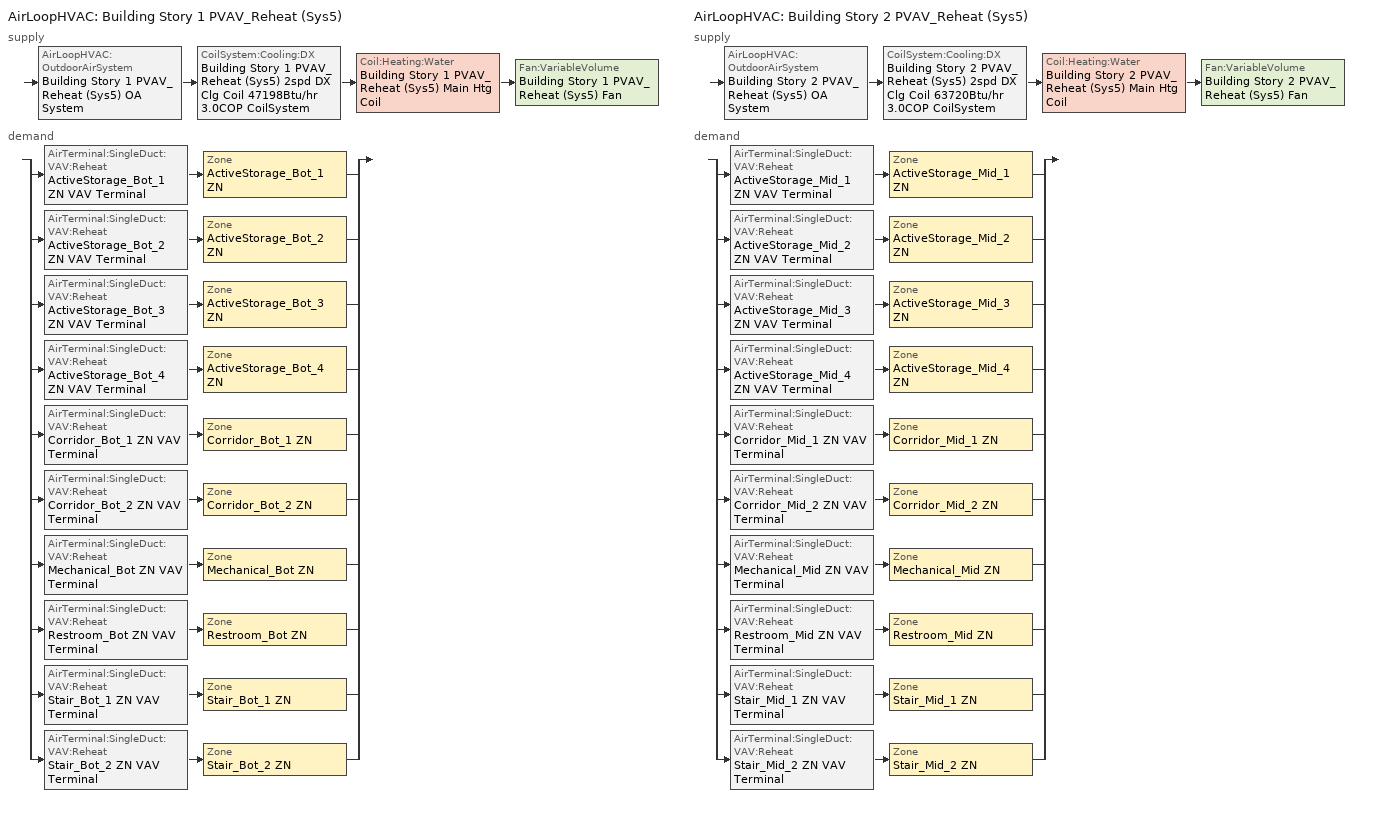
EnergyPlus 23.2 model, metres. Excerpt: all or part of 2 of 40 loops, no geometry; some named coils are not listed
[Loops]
AirLoopHVAC 'Building Story 1 PVAV_Reheat (Sys5)'
 supply: AirLoopHVAC:OutdoorAirSystem 'Building Story 1 PVAV_Reheat (Sys5) OA System' > CoilSystem:Cooling:DX 'Building Story 1 PVAV_Reheat (Sys5) 2spd DX Clg Coil 47198Btu/hr 3.0COP CoilSystem' > Coil:Heating:Water 'Building Story 1 PVAV_Reheat (Sys5) Main Htg Coil' > Fan:VariableVolume 'Building Story 1 PVAV_Reheat (Sys5) Fan'
 demand: split
  | AirTerminal:SingleDuct:VAV:Reheat 'ActiveStorage_Bot_1 ZN VAV Terminal' > Zone 'ActiveStorage_Bot_1 ZN'
  | AirTerminal:SingleDuct:VAV:Reheat 'ActiveStorage_Bot_2 ZN VAV Terminal' > Zone 'ActiveStorage_Bot_2 ZN'
  | AirTerminal:SingleDuct:VAV:Reheat 'ActiveStorage_Bot_3 ZN VAV Terminal' > Zone 'ActiveStorage_Bot_3 ZN'
  | AirTerminal:SingleDuct:VAV:Reheat 'ActiveStorage_Bot_4 ZN VAV Terminal' > Zone 'ActiveStorage_Bot_4 ZN'
  | AirTerminal:SingleDuct:VAV:Reheat 'Corridor_Bot_1 ZN VAV Terminal' > Zone 'Corridor_Bot_1 ZN'
  | AirTerminal:SingleDuct:VAV:Reheat 'Corridor_Bot_2 ZN VAV Terminal' > Zone 'Corridor_Bot_2 ZN'
  | AirTerminal:SingleDuct:VAV:Reheat 'Mechanical_Bot ZN VAV Terminal' > Zone 'Mechanical_Bot ZN'
  | AirTerminal:SingleDuct:VAV:Reheat 'Restroom_Bot ZN VAV Terminal' > Zone 'Restroom_Bot ZN'
  | AirTerminal:SingleDuct:VAV:Reheat 'Stair_Bot_1 ZN VAV Terminal' > Zone 'Stair_Bot_1 ZN'
  | AirTerminal:SingleDuct:VAV:Reheat 'Stair_Bot_2 ZN VAV Terminal' > Zone 'Stair_Bot_2 ZN'
AirLoopHVAC 'Building Story 2 PVAV_Reheat (Sys5)'
 supply: AirLoopHVAC:OutdoorAirSystem 'Building Story 2 PVAV_Reheat (Sys5) OA System' > CoilSystem:Cooling:DX 'Building Story 2 PVAV_Reheat (Sys5) 2spd DX Clg Coil 63720Btu/hr 3.0COP CoilSystem' > Coil:Heating:Water 'Building Story 2 PVAV_Reheat (Sys5) Main Htg Coil' > Fan:VariableVolume 'Building Story 2 PVAV_Reheat (Sys5) Fan'
 demand: split
  | AirTerminal:SingleDuct:VAV:Reheat 'ActiveStorage_Mid_1 ZN VAV Terminal' > Zone 'ActiveStorage_Mid_1 ZN'
  | AirTerminal:SingleDuct:VAV:Reheat 'ActiveStorage_Mid_2 ZN VAV Terminal' > Zone 'ActiveStorage_Mid_2 ZN'
  | AirTerminal:SingleDuct:VAV:Reheat 'ActiveStorage_Mid_3 ZN VAV Terminal' > Zone 'ActiveStorage_Mid_3 ZN'
  | AirTerminal:SingleDuct:VAV:Reheat 'ActiveStorage_Mid_4 ZN VAV Terminal' > Zone 'ActiveStorage_Mid_4 ZN'
  | AirTerminal:SingleDuct:VAV:Reheat 'Corridor_Mid_1 ZN VAV Terminal' > Zone 'Corridor_Mid_1 ZN'
  | AirTerminal:SingleDuct:VAV:Reheat 'Corridor_Mid_2 ZN VAV Terminal' > Zone 'Corridor_Mid_2 ZN'
  | AirTerminal:SingleDuct:VAV:Reheat 'Mechanical_Mid ZN VAV Terminal' > Zone 'Mechanical_Mid ZN'
  | AirTerminal:SingleDuct:VAV:Reheat 'Restroom_Mid ZN VAV Terminal' > Zone 'Restroom_Mid ZN'
  | AirTerminal:SingleDuct:VAV:Reheat 'Stair_Mid_1 ZN VAV Terminal' > Zone 'Stair_Mid_1 ZN'
  | AirTerminal:SingleDuct:VAV:Reheat 'Stair_Mid_2 ZN VAV Terminal' > Zone 'Stair_Mid_2 ZN'
[SizingPeriod:DesignDay] Day of Month=21; Dry-Bulb Temperature Range Modifier Type=DefaultMultipliers; Rain Indicator=No; Snow Indicator=No; Daylight Saving Time Indicator=No; Begin Environment Reset Mode=FullResetAtBeginEnvironment
Name | Month | Day Type | Maximum Dry-Bulb Temperature {C} | Daily Dry-Bulb Temperature Range {deltaC} | Humidity Condition Type | Wetbulb or DewPoint at Maximum Dry-Bulb {C} | Barometric Pressure {Pa} | Wind Speed {m/s} | Wind Direction {deg} | Solar Model Indicator | Sky Clearness | ASHRAE Clear Sky Optical Depth for Beam Irradiance (taub) | ASHRAE Clear Sky Optical Depth for Diffuse Irradiance (taud) | Enthalpy at Maximum Dry-Bulb {J/kg}
Atlanta Hartsfield Intl Ap Ann Htg 99.6% Condns DB | 1 | WinterDesignDay | -6.3 | 0 | Wetbulb | -6.3 | 97679 | 5.3 | 320 | ASHRAEClearSky | 0
Atlanta Hartsfield Intl Ap Ann Htg Wind 99.6% Condns WS=>MCDB | 1 | WinterDesignDay | 3 | 0 | Wetbulb | 3 | 97679 | 11.4 | 320 | ASHRAEClearSky | 0
Atlanta Hartsfield Intl Ap Ann Hum_n 99.6% Condns DP=>MCDB | 1 | WinterDesignDay | -2.6 | 0 | Dewpoint | -15.8 | 97679 | 5.3 | 320 | ASHRAEClearSky | 0
Denver-Aurora-Buckley.AFB_CO_USA Ann Clg .4% Condns DB=>MWB | 7 | SummerDesignDay | 33.9 | 14.8 | Wetbulb | 15 | 82237 | 3.6 | 30 | ASHRAETau |  | 0.423 | 2.02
Denver-Aurora-Buckley.AFB_CO_USA Ann Htg 99.6% Condns DB | 12 | WinterDesignDay | -17.9 | 0 | Wetbulb | -17.9 | 82237 | 2.5 | 180 | ASHRAEClearSky | 0
El Paso International Ap  Ut Ann Clg .4% Condns DB=>MWB | 7 | SummerDesignDay | 38.1 | 13 | Wetbulb | 18.1 | 87865 | 3.9 | 280 | ASHRAETau |  | 0.605 | 1.547
El Paso International Ap  Ut Ann Clg .4% Condns DP=>MDB | 7 | SummerDesignDay | 22.8 | 13 | Dewpoint | 19.4 | 87865 | 3.9 | 280 | ASHRAETau |  | 0.605 | 1.547
El Paso International Ap  Ut Ann Clg .4% Condns Enth=>MDB | 7 | SummerDesignDay | 30 | 13 | Enthalpy |  | 87865 | 3.9 | 280 | ASHRAETau |  | 0.605 | 1.547 | 67300
El Paso International Ap  Ut Ann Clg .4% Condns WB=>MDB | 7 | SummerDesignDay | 30.1 | 13 | Wetbulb | 21.3 | 87865 | 3.9 | 280 | ASHRAETau |  | 0.605 | 1.547
El Paso International Ap  Ut Ann Htg 99.6% Condns DB | 12 | WinterDesignDay | -5.2 | 0 | Wetbulb | -5.2 | 87865 | 2.2 | 20 | ASHRAEClearSky | 0
El Paso International Ap  Ut Ann Htg Wind 99.6% Condns WS=>MCDB | 12 | WinterDesignDay | 12.2 | 0 | Wetbulb | 12.2 | 87865 | 12.8 | 20 | ASHRAEClearSky | 0
El Paso International Ap  Ut Ann Hum_n 99.6% Condns DP=>MCDB | 12 | WinterDesignDay | 5.6 | 0 | Dewpoint | -17.7 | 87865 | 2.2 | 20 | ASHRAEClearSky | 0
[DesignSpecification:OutdoorAir] Outdoor Air Method=Sum; Outdoor Air Flow per Person {m3/s-person}=0; Outdoor Air Flow per Zone {m3/s}=0; Outdoor Air Flow Air Changes per Hour {1/hr}=0
Name | Outdoor Air Flow per Zone Floor Area {m3/s-m2}
MediumOffice - Storage Ventilation; MediumOffice - Elec/MechRoom Ventilation | 0.0006096
MediumOffice - Corridor Ventilation; MediumOffice - Restroom Ventilation; MediumOffice - Stair Ventilation | 0.0003048
[DesignSpecification:OutdoorAir:SpaceList]
Name | Space 1 | Space 1 Design Specification Outdoor Air Object
ActiveStorage_Bot_1 ZN DSOA Space List | ActiveStorage_Bot_1 | MediumOffice - Storage Ventilation
ActiveStorage_Bot_2 ZN DSOA Space List | ActiveStorage_Bot_2 | MediumOffice - Storage Ventilation
ActiveStorage_Bot_3 ZN DSOA Space List | ActiveStorage_Bot_3 | MediumOffice - Storage Ventilation
ActiveStorage_Bot_4 ZN DSOA Space List | ActiveStorage_Bot_4 | MediumOffice - Storage Ventilation
ActiveStorage_Mid_1 ZN DSOA Space List | ActiveStorage_Mid_1 | MediumOffice - Storage Ventilation
ActiveStorage_Mid_2 ZN DSOA Space List | ActiveStorage_Mid_2 | MediumOffice - Storage Ventilation
ActiveStorage_Mid_3 ZN DSOA Space List | ActiveStorage_Mid_3 | MediumOffice - Storage Ventilation
ActiveStorage_Mid_4 ZN DSOA Space List | ActiveStorage_Mid_4 | MediumOffice - Storage Ventilation
Corridor_Bot_1 ZN DSOA Space List | Corridor_Bot_1 | MediumOffice - Corridor Ventilation
Corridor_Bot_2 ZN DSOA Space List | Corridor_Bot_2 | MediumOffice - Corridor Ventilation
Corridor_Mid_1 ZN DSOA Space List | Corridor_Mid_1 | MediumOffice - Corridor Ventilation
Corridor_Mid_2 ZN DSOA Space List | Corridor_Mid_2 | MediumOffice - Corridor Ventilation
Mechanical_Bot ZN DSOA Space List | Mechanical_Bot | MediumOffice - Elec/MechRoom Ventilation
Mechanical_Mid ZN DSOA Space List | Mechanical_Mid | MediumOffice - Elec/MechRoom Ventilation
Restroom_Bot ZN DSOA Space List | Restroom_Bot | MediumOffice - Restroom Ventilation
Restroom_Mid ZN DSOA Space List | Restroom_Mid | MediumOffice - Restroom Ventilation
Stair_Bot_1 ZN DSOA Space List | Stair_Bot_1 | MediumOffice - Stair Ventilation
Stair_Bot_2 ZN DSOA Space List | Stair_Bot_2 | MediumOffice - Stair Ventilation
Stair_Mid_1 ZN DSOA Space List | Stair_Mid_1 | MediumOffice - Stair Ventilation
Stair_Mid_2 ZN DSOA Space List | Stair_Mid_2 | MediumOffice - Stair Ventilation
[DesignSpecification:ZoneAirDistribution] Minimum Zone Ventilation Efficiency=0.6
ActiveStorage_Bot_1 ZN Design Spec Zone Air Dist; ActiveStorage_Bot_2 ZN Design Spec Zone Air Dist; ActiveStorage_Bot_3 ZN Design Spec Zone Air Dist; ActiveStorage_Bot_4 ZN Design Spec Zone Air Dist; ActiveStorage_Mid_1 ZN Design Spec Zone Air Dist; ActiveStorage_Mid_2 ZN Design Spec Zone Air Dist; ActiveStorage_Mid_3 ZN Design Spec Zone Air Dist; ActiveStorage_Mid_4 ZN Design Spec Zone Air Dist; Corridor_Bot_1 ZN Design Spec Zone Air Dist; Corridor_Bot_2 ZN Design Spec Zone Air Dist; Corridor_Mid_1 ZN Design Spec Zone Air Dist; Corridor_Mid_2 ZN Design Spec Zone Air Dist; Mechanical_Bot ZN Design Spec Zone Air Dist; Mechanical_Mid ZN Design Spec Zone Air Dist; Restroom_Bot ZN Design Spec Zone Air Dist; Restroom_Mid ZN Design Spec Zone Air Dist; Stair_Bot_1 ZN Design Spec Zone Air Dist; Stair_Bot_2 ZN Design Spec Zone Air Dist; Stair_Mid_1 ZN Design Spec Zone Air Dist; Stair_Mid_2 ZN Design Spec Zone Air Dist
[Sizing:Zone] Zone Cooling Design Supply Air Temperature Input Method=SupplyAirTemperature; Zone Cooling Design Supply Air Temperature {C}=12.8889; Zone Cooling Design Supply Air Temperature Difference {deltaC}=11.11; Zone Heating Design Supply Air Temperature Input Method=SupplyAirTemperature; Zone Heating Design Supply Air Temperature {C}=32.1111; Zone Heating Design Supply Air Temperature Difference {deltaC}=11.11; Zone Cooling Design Supply Air Humidity Ratio {kgWater/kgDryAir}=0.0085; Zone Heating Design Supply Air Humidity Ratio {kgWater/kgDryAir}=0.008; Cooling Design Air Flow Method=DesignDay; Cooling Design Air Flow Rate {m3/s}=0; Cooling Minimum Air Flow per Zone Floor Area {m3/s-m2}=0.000762; Cooling Minimum Air Flow {m3/s}=0; Cooling Minimum Air Flow Fraction=0; Heating Design Air Flow Method=DesignDay; Heating Design Air Flow Rate {m3/s}=0; Heating Maximum Air Flow per Zone Floor Area {m3/s-m2}=0.002032; Heating Maximum Air Flow {m3/s}=0.141576; Heating Maximum Air Flow Fraction=0.3; Account for Dedicated Outdoor Air System=No; Zone Load Sizing Method=Sensible Load Only No Latent Load; Zone Latent Cooling Design Supply Air Humidity Ratio Input Method=HumidityRatioDifference; Zone Cooling Design Supply Air Humidity Ratio Difference {kgWater/kgDryAir}=0.005; Zone Latent Heating Design Supply Air Humidity Ratio Input Method=HumidityRatioDifference; Zone Humidification Design Supply Air Humidity Ratio Difference {kgWater/kgDryAir}=0.005
Name | Design Specification Outdoor Air Object | Design Specification Zone Air Distribution Object
ActiveStorage_Bot_1 ZN | ActiveStorage_Bot_1 ZN DSOA Space List | ActiveStorage_Bot_1 ZN Design Spec Zone Air Dist
ActiveStorage_Bot_2 ZN | ActiveStorage_Bot_2 ZN DSOA Space List | ActiveStorage_Bot_2 ZN Design Spec Zone Air Dist
ActiveStorage_Bot_3 ZN | ActiveStorage_Bot_3 ZN DSOA Space List | ActiveStorage_Bot_3 ZN Design Spec Zone Air Dist
ActiveStorage_Bot_4 ZN | ActiveStorage_Bot_4 ZN DSOA Space List | ActiveStorage_Bot_4 ZN Design Spec Zone Air Dist
ActiveStorage_Mid_1 ZN | ActiveStorage_Mid_1 ZN DSOA Space List | ActiveStorage_Mid_1 ZN Design Spec Zone Air Dist
ActiveStorage_Mid_2 ZN | ActiveStorage_Mid_2 ZN DSOA Space List | ActiveStorage_Mid_2 ZN Design Spec Zone Air Dist
ActiveStorage_Mid_3 ZN | ActiveStorage_Mid_3 ZN DSOA Space List | ActiveStorage_Mid_3 ZN Design Spec Zone Air Dist
ActiveStorage_Mid_4 ZN | ActiveStorage_Mid_4 ZN DSOA Space List | ActiveStorage_Mid_4 ZN Design Spec Zone Air Dist
Corridor_Bot_1 ZN | Corridor_Bot_1 ZN DSOA Space List | Corridor_Bot_1 ZN Design Spec Zone Air Dist
Corridor_Bot_2 ZN | Corridor_Bot_2 ZN DSOA Space List | Corridor_Bot_2 ZN Design Spec Zone Air Dist
Corridor_Mid_1 ZN | Corridor_Mid_1 ZN DSOA Space List | Corridor_Mid_1 ZN Design Spec Zone Air Dist
Corridor_Mid_2 ZN | Corridor_Mid_2 ZN DSOA Space List | Corridor_Mid_2 ZN Design Spec Zone Air Dist
Mechanical_Bot ZN | Mechanical_Bot ZN DSOA Space List | Mechanical_Bot ZN Design Spec Zone Air Dist
Mechanical_Mid ZN | Mechanical_Mid ZN DSOA Space List | Mechanical_Mid ZN Design Spec Zone Air Dist
Restroom_Bot ZN | Restroom_Bot ZN DSOA Space List | Restroom_Bot ZN Design Spec Zone Air Dist
Restroom_Mid ZN | Restroom_Mid ZN DSOA Space List | Restroom_Mid ZN Design Spec Zone Air Dist
Stair_Bot_1 ZN | Stair_Bot_1 ZN DSOA Space List | Stair_Bot_1 ZN Design Spec Zone Air Dist
Stair_Bot_2 ZN | Stair_Bot_2 ZN DSOA Space List | Stair_Bot_2 ZN Design Spec Zone Air Dist
Stair_Mid_1 ZN | Stair_Mid_1 ZN DSOA Space List | Stair_Mid_1 ZN Design Spec Zone Air Dist
Stair_Mid_2 ZN | Stair_Mid_2 ZN DSOA Space List | Stair_Mid_2 ZN Design Spec Zone Air Dist
[Sizing:System] Type of Load to Size On=Sensible; Design Outdoor Air Flow Rate {m3/s}=Autosize; Central Heating Maximum System Air Flow Ratio=0.3; Preheat Design Temperature {C}=7.22222; Preheat Design Humidity Ratio {kgWater/kgDryAir}=0.008; Precool Design Temperature {C}=12.7778; Precool Design Humidity Ratio {kgWater/kgDryAir}=0.008; Central Cooling Design Supply Air Temperature {C}=12.8889; Central Heating Design Supply Air Temperature {C}=12.8889; Type of Zone Sum to Use=Coincident; 100% Outdoor Air in Cooling=No; 100% Outdoor Air in Heating=No; Central Cooling Design Supply Air Humidity Ratio {kgWater/kgDryAir}=0.0085; Central Heating Design Supply Air Humidity Ratio {kgWater/kgDryAir}=0.008; Cooling Supply Air Flow Rate Method=DesignDay; Cooling Supply Air Flow Rate {m3/s}=0; Cooling Supply Air Flow Rate Per Floor Area {m3/s-m2}=0.00996765; Cooling Fraction of Autosized Cooling Supply Air Flow Rate=1; Cooling Supply Air Flow Rate Per Unit Cooling Capacity {m3/s-W}=3.94755e-05; Heating Supply Air Flow Rate Method=DesignDay; Heating Supply Air Flow Rate {m3/s}=0; Heating Supply Air Flow Rate Per Floor Area {m3/s-m2}=0.00996765; Heating Fraction of Autosized Heating Supply Air Flow Rate=1; Heating Fraction of Autosized Cooling Supply Air Flow Rate=1; Heating Supply Air Flow Rate Per Unit Heating Capacity {m3/s-W}=3.15882e-05; System Outdoor Air Method=Standard62.1VentilationRateProcedure; Zone Maximum Outdoor Air Fraction=1; Cooling Design Capacity Method=CoolingDesignCapacity; Cooling Design Capacity {W}=Autosize; Cooling Design Capacity Per Floor Area {W/m2}=234.7; Fraction of Autosized Cooling Design Capacity=1; Heating Design Capacity Method=HeatingDesignCapacity; Heating Design Capacity {W}=Autosize; Heating Design Capacity Per Floor Area {W/m2}=157; Fraction of Autosized Heating Design Capacity=1; Central Cooling Capacity Control Method=OnOff; Occupant Diversity=Autosize
Building Story 1 PVAV_Reheat (Sys5); Building Story 2 PVAV_Reheat (Sys5)
[ZoneControl:Thermostat] Temperature Difference Between Cutout And Setpoint {deltaC}=0
Name | Zone or ZoneList | Control Type Schedule | Control 1
ActiveStorage_Bot_1 ZN Thermostat | ActiveStorage_Bot_1 ZN | ActiveStorage_Bot_1 ZN Thermostat Schedule | MediumOffice - Storage Thermostat 1
ActiveStorage_Bot_2 ZN Thermostat | ActiveStorage_Bot_2 ZN | ActiveStorage_Bot_2 ZN Thermostat Schedule | MediumOffice - Storage Thermostat 2
ActiveStorage_Bot_3 ZN Thermostat | ActiveStorage_Bot_3 ZN | ActiveStorage_Bot_3 ZN Thermostat Schedule | MediumOffice - Storage Thermostat 3
ActiveStorage_Bot_4 ZN Thermostat | ActiveStorage_Bot_4 ZN | ActiveStorage_Bot_4 ZN Thermostat Schedule | MediumOffice - Storage Thermostat 4
ActiveStorage_Mid_1 ZN Thermostat | ActiveStorage_Mid_1 ZN | ActiveStorage_Mid_1 ZN Thermostat Schedule | MediumOffice - Storage Thermostat 5
ActiveStorage_Mid_2 ZN Thermostat | ActiveStorage_Mid_2 ZN | ActiveStorage_Mid_2 ZN Thermostat Schedule | MediumOffice - Storage Thermostat 6
ActiveStorage_Mid_3 ZN Thermostat | ActiveStorage_Mid_3 ZN | ActiveStorage_Mid_3 ZN Thermostat Schedule | MediumOffice - Storage Thermostat 7
ActiveStorage_Mid_4 ZN Thermostat | ActiveStorage_Mid_4 ZN | ActiveStorage_Mid_4 ZN Thermostat Schedule | MediumOffice - Storage Thermostat 8
Corridor_Bot_1 ZN Thermostat | Corridor_Bot_1 ZN | Corridor_Bot_1 ZN Thermostat Schedule | MediumOffice - Corridor Thermostat 1
Corridor_Bot_2 ZN Thermostat | Corridor_Bot_2 ZN | Corridor_Bot_2 ZN Thermostat Schedule | MediumOffice - Corridor Thermostat 2
Corridor_Mid_1 ZN Thermostat | Corridor_Mid_1 ZN | Corridor_Mid_1 ZN Thermostat Schedule | MediumOffice - Corridor Thermostat 3
Corridor_Mid_2 ZN Thermostat | Corridor_Mid_2 ZN | Corridor_Mid_2 ZN Thermostat Schedule | MediumOffice - Corridor Thermostat 4
Mechanical_Bot ZN Thermostat | Mechanical_Bot ZN | Mechanical_Bot ZN Thermostat Schedule | MediumOffice - Elec/MechRoom Thermostat 1
Mechanical_Mid ZN Thermostat | Mechanical_Mid ZN | Mechanical_Mid ZN Thermostat Schedule | MediumOffice - Elec/MechRoom Thermostat 2
Restroom_Bot ZN Thermostat | Restroom_Bot ZN | Restroom_Bot ZN Thermostat Schedule | MediumOffice - Restroom Thermostat 1
Restroom_Mid ZN Thermostat | Restroom_Mid ZN | Restroom_Mid ZN Thermostat Schedule | MediumOffice - Restroom Thermostat 2
Stair_Bot_1 ZN Thermostat | Stair_Bot_1 ZN | Stair_Bot_1 ZN Thermostat Schedule | MediumOffice - Stair Thermostat 1
Stair_Bot_2 ZN Thermostat | Stair_Bot_2 ZN | Stair_Bot_2 ZN Thermostat Schedule | MediumOffice - Stair Thermostat 2
Stair_Mid_1 ZN Thermostat | Stair_Mid_1 ZN | Stair_Mid_1 ZN Thermostat Schedule | MediumOffice - Stair Thermostat 3
Stair_Mid_2 ZN Thermostat | Stair_Mid_2 ZN | Stair_Mid_2 ZN Thermostat Schedule | MediumOffice - Stair Thermostat 4
[ThermostatSetpoint:DualSetpoint] Heating Setpoint Temperature Schedule=OfficeMedium HTGSETP_SCH_YES_OPTIMUM; Cooling Setpoint Temperature Schedule=OfficeMedium CLGSETP_SCH_YES_OPTIMUM
MediumOffice - Storage Thermostat 1; MediumOffice - Storage Thermostat 2; MediumOffice - Storage Thermostat 3; MediumOffice - Storage Thermostat 4; MediumOffice - Storage Thermostat 5; MediumOffice - Storage Thermostat 6; MediumOffice - Storage Thermostat 7; MediumOffice - Storage Thermostat 8; MediumOffice - Corridor Thermostat 1; MediumOffice - Corridor Thermostat 2; MediumOffice - Corridor Thermostat 3; MediumOffice - Corridor Thermostat 4; MediumOffice - Elec/MechRoom Thermostat 1; MediumOffice - Elec/MechRoom Thermostat 2; MediumOffice - Restroom Thermostat 1; MediumOffice - Restroom Thermostat 2; MediumOffice - Stair Thermostat 1; MediumOffice - Stair Thermostat 2; MediumOffice - Stair Thermostat 3; MediumOffice - Stair Thermostat 4
[AirTerminal:SingleDuct:VAV:Reheat] Maximum Air Flow Rate {m3/s}=Autosize; Zone Minimum Air Flow Input Method=Constant; Fixed Minimum Air Flow Rate {m3/s}=0; Maximum Hot Water or Steam Flow Rate {m3/s}=Autosize; Minimum Hot Water or Steam Flow Rate {m3/s}=0; Convergence Tolerance=0.001; Damper Heating Action=Normal; Maximum Flow per Zone Floor Area During Reheat {m3/s-m2}=Autocalculate; Maximum Flow Fraction During Reheat=Autocalculate; Maximum Reheat Air Temperature {C}=32.1111
Name | Availability Schedule | Constant Minimum Air Flow Fraction | Reheat Coil
ActiveStorage_Bot_1 ZN VAV Terminal | Always On Discrete 35 | 0.38645 | ActiveStorage_Bot_1 ZN Reheat Coil
ActiveStorage_Bot_2 ZN VAV Terminal | Always On Discrete 38 | 0.361616 | ActiveStorage_Bot_2 ZN Reheat Coil
ActiveStorage_Bot_3 ZN VAV Terminal | Always On Discrete 41 | 0.361304 | ActiveStorage_Bot_3 ZN Reheat Coil
ActiveStorage_Bot_4 ZN VAV Terminal | Always On Discrete 44 | 0.449623 | ActiveStorage_Bot_4 ZN Reheat Coil
ActiveStorage_Mid_1 ZN VAV Terminal | Always On Discrete 221 | 0.303539 | ActiveStorage_Mid_1 ZN Reheat Coil
ActiveStorage_Mid_2 ZN VAV Terminal | Always On Discrete 224 | 0.300648 | ActiveStorage_Mid_2 ZN Reheat Coil
ActiveStorage_Mid_3 ZN VAV Terminal | Always On Discrete 227 | 0.301236 | ActiveStorage_Mid_3 ZN Reheat Coil
ActiveStorage_Mid_4 ZN VAV Terminal | Always On Discrete 230 | 0.3 | ActiveStorage_Mid_4 ZN Reheat Coil
Corridor_Bot_1 ZN VAV Terminal | Always On Discrete 47 | 0.3 | Corridor_Bot_1 ZN Reheat Coil
Corridor_Bot_2 ZN VAV Terminal | Always On Discrete 50 | 0.3 | Corridor_Bot_2 ZN Reheat Coil
Corridor_Mid_1 ZN VAV Terminal | Always On Discrete 233 | 0.3 | Corridor_Mid_1 ZN Reheat Coil
Corridor_Mid_2 ZN VAV Terminal | Always On Discrete 236 | 0.3 | Corridor_Mid_2 ZN Reheat Coil
Mechanical_Bot ZN VAV Terminal | Always On Discrete 53 | 0.3 | Mechanical_Bot ZN Reheat Coil
Mechanical_Mid ZN VAV Terminal | Always On Discrete 239 | 0.324895 | Mechanical_Mid ZN Reheat Coil
Restroom_Bot ZN VAV Terminal | Always On Discrete 56 | 0.3 | Restroom_Bot ZN Reheat Coil
Restroom_Mid ZN VAV Terminal | Always On Discrete 242 | 0.3 | Restroom_Mid ZN Reheat Coil
Stair_Bot_1 ZN VAV Terminal | Always On Discrete 59 | 0.3 | Stair_Bot_1 ZN Reheat Coil
Stair_Bot_2 ZN VAV Terminal | Always On Discrete 62 | 0.3 | Stair_Bot_2 ZN Reheat Coil
Stair_Mid_1 ZN VAV Terminal | Always On Discrete 245 | 0.3 | Stair_Mid_1 ZN Reheat Coil
Stair_Mid_2 ZN VAV Terminal | Always On Discrete 248 | 0.3 | Stair_Mid_2 ZN Reheat Coil
[Zone equipment]
ActiveStorage_Bot_1 ZN: ActiveStorage_Bot_1 ZN VAV Terminal
ActiveStorage_Bot_2 ZN: ActiveStorage_Bot_2 ZN VAV Terminal
ActiveStorage_Bot_3 ZN: ActiveStorage_Bot_3 ZN VAV Terminal
ActiveStorage_Bot_4 ZN: ActiveStorage_Bot_4 ZN VAV Terminal
ActiveStorage_Mid_1 ZN: ActiveStorage_Mid_1 ZN VAV Terminal
ActiveStorage_Mid_2 ZN: ActiveStorage_Mid_2 ZN VAV Terminal
ActiveStorage_Mid_3 ZN: ActiveStorage_Mid_3 ZN VAV Terminal
ActiveStorage_Mid_4 ZN: ActiveStorage_Mid_4 ZN VAV Terminal
Corridor_Bot_1 ZN: Corridor_Bot_1 ZN VAV Terminal
Corridor_Bot_2 ZN: Corridor_Bot_2 ZN VAV Terminal
Corridor_Mid_1 ZN: Corridor_Mid_1 ZN VAV Terminal
Corridor_Mid_2 ZN: Corridor_Mid_2 ZN VAV Terminal
Mechanical_Bot ZN: Mechanical_Bot ZN VAV Terminal
Mechanical_Mid ZN: Mechanical_Mid ZN VAV Terminal
Restroom_Bot ZN: Restroom_Bot ZN VAV Terminal
Restroom_Mid ZN: Restroom_Mid ZN VAV Terminal
Stair_Bot_1 ZN: Stair_Bot_1 ZN VAV Terminal
Stair_Bot_2 ZN: Stair_Bot_2 ZN VAV Terminal
Stair_Mid_1 ZN: Stair_Mid_1 ZN VAV Terminal
Stair_Mid_2 ZN: Stair_Mid_2 ZN VAV Terminal
[Fan:VariableVolume] Fan Total Efficiency=0.56875; Pressure Rise {Pa}=1335.68; Maximum Flow Rate {m3/s}=AutoSize; Fan Power Minimum Flow Rate Input Method=Fraction; Fan Power Minimum Flow Fraction=0.2; Fan Power Minimum Air Flow Rate {m3/s}=0; Motor Efficiency=0.875; Motor In Airstream Fraction=1; Fan Power Coefficient 1=0.0013; Fan Power Coefficient 2=0.147; Fan Power Coefficient 3=0.9506; Fan Power Coefficient 4=-0.0998; Fan Power Coefficient 5=0
Name | Availability Schedule
Building Story 1 PVAV_Reheat (Sys5) Fan | Building Story 1 PVAV_Reheat (Sys5) fan schedule
Building Story 2 PVAV_Reheat (Sys5) Fan | Building Story 2 PVAV_Reheat (Sys5) fan schedule
[Coil:Cooling:DX:TwoSpeed] High Speed Gross Rated Total Cooling Capacity {W}=Autosize; High Speed Rated Sensible Heat Ratio=Autosize; High Speed Gross Rated Cooling COP {W/W}=3; High Speed Rated Air Flow Rate {m3/s}=Autosize; High Speed 2017 Rated Evaporator Fan Power Per Volume Flow Rate {W/(m3/s)}=773.3; High Speed 2023 Rated Evaporator Fan Power Per Volume Flow Rate {W/(m3/s)}=934.4; Unit Internal Static Air Pressure {Pa}=773.3; Low Speed Gross Rated Total Cooling Capacity {W}=Autosize; Low Speed Gross Rated Sensible Heat Ratio=0.69; Low Speed Gross Rated Cooling COP {W/W}=3; Low Speed Rated Air Flow Rate {m3/s}=Autosize; Low Speed 2017 Rated Evaporator Fan Power Per Volume Flow Rate {W/(m3/s)}=773.3; Low Speed 2023 Rated Evaporator Fan Power Per Volume Flow Rate {W/(m3/s)}=934.4; Condenser Type=AirCooled; Minimum Outdoor Dry-Bulb Temperature for Compressor Operation {C}=-25; High Speed Evaporative Condenser Effectiveness=0.9; High Speed Evaporative Condenser Air Flow Rate {m3/s}=Autosize; High Speed Evaporative Condenser Pump Rated Power Consumption {W}=Autosize; Low Speed Evaporative Condenser Effectiveness=0.9; Low Speed Evaporative Condenser Air Flow Rate {m3/s}=Autosize; Low Speed Evaporative Condenser Pump Rated Power Consumption {W}=Autosize; Basin Heater Capacity {W/K}=0; Basin Heater Setpoint Temperature {C}=2
Name | Availability Schedule | Total Cooling Capacity Function of Temperature Curve | Total Cooling Capacity Function of Flow Fraction Curve | Energy Input Ratio Function of Temperature Curve | Energy Input Ratio Function of Flow Fraction Curve | Part Load Fraction Correlation Curve | Low Speed Total Cooling Capacity Function of Temperature Curve | Low Speed Energy Input Ratio Function of Temperature Curve
Building Story 1 PVAV_Reheat (Sys5) 2spd DX Clg Coil 47198Btu/hr 3.0COP | Always On Discrete 30 | Curve Biquadratic 1 | Curve Quadratic 1 | Curve Biquadratic 2 | Curve Quadratic 2 | Curve Quadratic 3 | Curve Biquadratic 3 | Curve Biquadratic 4
Building Story 2 PVAV_Reheat (Sys5) 2spd DX Clg Coil 63720Btu/hr 3.0COP | Always On Discrete 216 | Curve Biquadratic 57 | Curve Quadratic 82 | Curve Biquadratic 58 | Curve Quadratic 83 | Curve Quadratic 84 | Curve Biquadratic 59 | Curve Biquadratic 60
[Coil:Heating:Water] U-Factor Times Area Value {W/K}=Autosize; Maximum Water Flow Rate {m3/s}=Autosize; Performance Input Method=UFactorTimesAreaAndDesignWaterFlowRate; Rated Capacity {W}=Autosize; Rated Inlet Water Temperature {C}=82.2222; Rated Inlet Air Temperature {C}=7.22222; Rated Outlet Water Temperature {C}=71.1111; Rated Outlet Air Temperature {C}=12.7778; Rated Ratio for Air and Water Convection=0.5
Name | Availability Schedule
Building Story 1 PVAV_Reheat (Sys5) Main Htg Coil | Always On Discrete 28
Building Story 2 PVAV_Reheat (Sys5) Main Htg Coil | Always On Discrete 214
[CoilSystem:Cooling:DX]
Name | Availability Schedule | Cooling Coil
Building Story 1 PVAV_Reheat (Sys5) 2spd DX Clg Coil 47198Btu/hr 3.0COP CoilSystem | Always On Discrete 30 | Building Story 1 PVAV_Reheat (Sys5) 2spd DX Clg Coil 47198Btu/hr 3.0COP
Building Story 2 PVAV_Reheat (Sys5) 2spd DX Clg Coil 63720Btu/hr 3.0COP CoilSystem | Always On Discrete 216 | Building Story 2 PVAV_Reheat (Sys5) 2spd DX Clg Coil 63720Btu/hr 3.0COP
[Controller:WaterCoil] Control Variable=Temperature; Action=Normal; Actuator Variable=Flow; Controller Convergence Tolerance {deltaC}=0.1; Maximum Actuated Flow {m3/s}=Autosize; Minimum Actuated Flow {m3/s}=0
Building Story 1 PVAV_Reheat (Sys5) Main Htg Coil Controller; Building Story 2 PVAV_Reheat (Sys5) Main Htg Coil Controller
[Controller:OutdoorAir] Minimum Outdoor Air Flow Rate {m3/s}=Autosize; Maximum Outdoor Air Flow Rate {m3/s}=Autosize; Economizer Control Type=FixedDryBulb; Economizer Control Action Type=ModulateFlow; Economizer Maximum Limit Dry-Bulb Temperature {C}=23.8889; Lockout Type=LockoutWithHeating; Minimum Limit Type=FixedMinimum; High Humidity Control=No; Control High Indoor Humidity Based on Outdoor Humidity Ratio=Yes; Heat Recovery Bypass Control Type=BypassWhenWithinEconomizerLimits; Economizer Operation Staging=InterlockedWithMechanicalCooling
Name | Minimum Outdoor Air Schedule | Mechanical Ventilation Controller
Building Story 1 PVAV_Reheat (Sys5) OA Controller | Always On Discrete 24 | Building Story 1 PVAV_Reheat (Sys5) Mechanical Ventilation Controller
Building Story 2 PVAV_Reheat (Sys5) OA Controller | Always On Discrete 210 | Building Story 2 PVAV_Reheat (Sys5) Mechanical Ventilation Controller
[Controller:MechanicalVentilation] Demand Controlled Ventilation=No; System Outdoor Air Method=ZoneSum; Design Specification Outdoor Air Object Name 1=MediumOffice - Storage Ventilation; Design Specification Outdoor Air Object Name 2=MediumOffice - Storage Ventilation; Design Specification Outdoor Air Object Name 3=MediumOffice - Storage Ventilation; Design Specification Outdoor Air Object Name 4=MediumOffice - Storage Ventilation; Design Specification Outdoor Air Object Name 5=MediumOffice - Corridor Ventilation; Design Specification Outdoor Air Object Name 6=MediumOffice - Corridor Ventilation; Design Specification Outdoor Air Object Name 7=MediumOffice - Elec/MechRoom Ventilation; Design Specification Outdoor Air Object Name 8=MediumOffice - Restroom Ventilation; Design Specification Outdoor Air Object Name 9=MediumOffice - Stair Ventilation; Design Specification Outdoor Air Object Name 10=MediumOffice - Stair Ventilation
Name | Availability Schedule | Zone or ZoneList 1 | Design Specification Zone Air Distribution Object Name 1 | Zone or ZoneList 2 | Design Specification Zone Air Distribution Object Name 2 | Zone or ZoneList 3 | Design Specification Zone Air Distribution Object Name 3 | Zone or ZoneList 4 | Design Specification Zone Air Distribution Object Name 4 | Zone or ZoneList 5 | Design Specification Zone Air Distribution Object Name 5 | Zone or ZoneList 6 | Design Specification Zone Air Distribution Object Name 6 | Zone or ZoneList 7 | Design Specification Zone Air Distribution Object Name 7 | Zone or ZoneList 8 | Design Specification Zone Air Distribution Object Name 8 | Zone or ZoneList 9 | Design Specification Zone Air Distribution Object Name 9 | Zone or ZoneList 10 | Design Specification Zone Air Distribution Object Name 10
Building Story 1 PVAV_Reheat (Sys5) Mechanical Ventilation Controller | Always On Discrete 31 | ActiveStorage_Bot_1 ZN | ActiveStorage_Bot_1 ZN Design Spec Zone Air Dist | ActiveStorage_Bot_2 ZN | ActiveStorage_Bot_2 ZN Design Spec Zone Air Dist | ActiveStorage_Bot_3 ZN | ActiveStorage_Bot_3 ZN Design Spec Zone Air Dist | ActiveStorage_Bot_4 ZN | ActiveStorage_Bot_4 ZN Design Spec Zone Air Dist | Corridor_Bot_1 ZN | Corridor_Bot_1 ZN Design Spec Zone Air Dist | Corridor_Bot_2 ZN | Corridor_Bot_2 ZN Design Spec Zone Air Dist | Mechanical_Bot ZN | Mechanical_Bot ZN Design Spec Zone Air Dist | Restroom_Bot ZN | Restroom_Bot ZN Design Spec Zone Air Dist | Stair_Bot_1 ZN | Stair_Bot_1 ZN Design Spec Zone Air Dist | Stair_Bot_2 ZN | Stair_Bot_2 ZN Design Spec Zone Air Dist
Building Story 2 PVAV_Reheat (Sys5) Mechanical Ventilation Controller | Always On Discrete 217 | ActiveStorage_Mid_1 ZN | ActiveStorage_Mid_1 ZN Design Spec Zone Air Dist | ActiveStorage_Mid_2 ZN | ActiveStorage_Mid_2 ZN Design Spec Zone Air Dist | ActiveStorage_Mid_3 ZN | ActiveStorage_Mid_3 ZN Design Spec Zone Air Dist | ActiveStorage_Mid_4 ZN | ActiveStorage_Mid_4 ZN Design Spec Zone Air Dist | Corridor_Mid_1 ZN | Corridor_Mid_1 ZN Design Spec Zone Air Dist | Corridor_Mid_2 ZN | Corridor_Mid_2 ZN Design Spec Zone Air Dist | Mechanical_Mid ZN | Mechanical_Mid ZN Design Spec Zone Air Dist | Restroom_Mid ZN | Restroom_Mid ZN Design Spec Zone Air Dist | Stair_Mid_1 ZN | Stair_Mid_1 ZN Design Spec Zone Air Dist | Stair_Mid_2 ZN | Stair_Mid_2 ZN Design Spec Zone Air Dist
[AirLoopHVAC] Design Supply Air Flow Rate {m3/s}=AutoSize; Design Return Air Flow Fraction of Supply Air Flow=1
Building Story 1 PVAV_Reheat (Sys5); Building Story 2 PVAV_Reheat (Sys5)
[AvailabilityManager:NightCycle] Control Type=CycleOnAny; Thermostat Tolerance {deltaC}=1; Cycling Run Time Control Type=FixedRunTime; Cycling Run Time {s}=1800
Name | Applicability Schedule | Fan Schedule
Availability Manager Night Cycle 11 | Always On Discrete 140 | Always On Discrete 63
Availability Manager Night Cycle 12 | Always On Discrete 151 | Always On Discrete 63
Availability Manager Night Cycle 13 | Always On Discrete 162 | Always On Discrete 63
Availability Manager Night Cycle 21 | Always On Discrete 282 | Always On Discrete 249
Availability Manager Night Cycle 22 | Always On Discrete 293 | Always On Discrete 249
Availability Manager Night Cycle 23 | Always On Discrete 304 | Always On Discrete 249
Availability Manager Night Cycle 34 | Always On Discrete 457 | Always On Discrete 402
Availability Manager Night Cycle 35 | Always On Discrete 468 | Always On Discrete 402
Availability Manager Night Cycle 36 | Always On Discrete 479 | Always On Discrete 402
Availability Manager Night Cycle 7 | Always On Discrete 96 | Always On Discrete 63
Availability Manager Night Cycle 24 | Always On Discrete 315 | Always On Discrete 249
Availability Manager Night Cycle 37 | Always On Discrete 490 | Always On Discrete 402
Availability Manager Night Cycle 14 | Always On Discrete 173 | Always On Discrete 63
Availability Manager Night Cycle 15 | Always On Discrete 184 | Always On Discrete 63
Availability Manager Night Cycle 16 | Always On Discrete 195 | Always On Discrete 63
Availability Manager Night Cycle 17 | Always On Discrete 206 | Always On Discrete 63
Availability Manager Night Cycle 25 | Always On Discrete 326 | Always On Discrete 249
Availability Manager Night Cycle 26 | Always On Discrete 337 | Always On Discrete 249
Availability Manager Night Cycle 27 | Always On Discrete 348 | Always On Discrete 249
Availability Manager Night Cycle 28 | Always On Discrete 359 | Always On Discrete 249
Availability Manager Night Cycle 38 | Always On Discrete 501 | Always On Discrete 402
Availability Manager Night Cycle 39 | Always On Discrete 512 | Always On Discrete 402
Availability Manager Night Cycle 40 | Always On Discrete 523 | Always On Discrete 402
Availability Manager Night Cycle 41 | Always On Discrete 534 | Always On Discrete 402
[SetpointManager:Scheduled] Control Variable=Temperature
Name | Schedule
Building Story 1 PVAV_Reheat (Sys5) Main Htg Coil Preheat Coil Setpoint Manager | Building Story 1 PVAV_Reheat (Sys5) Main Htg Coil Setpoint Temp - 50F
Building Story 2 PVAV_Reheat (Sys5) Main Htg Coil Preheat Coil Setpoint Manager | Building Story 2 PVAV_Reheat (Sys5) Main Htg Coil Setpoint Temp - 50F
[SetpointManager:MixedAir] Control Variable=Temperature
Node 24 OS Default SPM; Node 23 OS Default SPM; Node 187 OS Default SPM; Node 186 OS Default SPM
[SetpointManager:Warmest] Control Variable=Temperature; Minimum Setpoint Temperature {C}=12.8889; Maximum Setpoint Temperature {C}=15.6667; Strategy=MaximumTemperature
Name | HVAC Air Loop
Building Story 1 PVAV_Reheat (Sys5) SAT Warmest Reset | Building Story 1 PVAV_Reheat (Sys5)
Building Story 2 PVAV_Reheat (Sys5) SAT Warmest Reset | Building Story 2 PVAV_Reheat (Sys5)
[Schedule:Day:Interval]
OfficeMedium HTGSETP_SCH_YES_OPTIMUM Default; OfficeMedium HTGSETP_SCH_YES_OPTIMUM Summer Design Day: No, 24:00, 15.6
OfficeMedium HTGSETP_SCH_YES_OPTIMUM Wkdy Day: No, 05:00, 15.6, 06:00, 17.8, 07:00, 20, 22:00, 21, 24:00, 15.6
OfficeMedium HTGSETP_SCH_YES_OPTIMUM Sat Day: No, 05:00, 15.6, 06:00, 17.8, 07:00, 20, 17:00, 21, 24:00, 15.6
OfficeMedium HTGSETP_SCH_YES_OPTIMUM Winter Design Day: No, 05:00, 15.6, 06:00, 17.6, 07:00, 19.6, 22:00, 21, 24:00, 15.6
OfficeMedium CLGSETP_SCH_YES_OPTIMUM Default; OfficeMedium CLGSETP_SCH_YES_OPTIMUM Winter Design Day: No, 24:00, 26.7
OfficeMedium CLGSETP_SCH_YES_OPTIMUM Wkdy Day: No, 05:00, 26.7, 06:00, 25.6, 07:00, 25, 22:00, 24, 24:00, 26.7
OfficeMedium CLGSETP_SCH_YES_OPTIMUM Sat Day: No, 05:00, 26.7, 06:00, 25.7, 07:00, 25, 17:00, 24, 24:00, 26.7
OfficeMedium CLGSETP_SCH_YES_OPTIMUM Summer Design Day: No, 05:00, 26.7, 06:00, 25.7, 07:00, 25, 22:00, 24, 24:00, 26.7
Building Story 1 PVAV_Reheat (Sys5) fan schedule Summer Design Day 1; Building Story 1 PVAV_Reheat (Sys5) fan schedule Winter Design Day 1; Building Story 1 PVAV_Reheat (Sys5) fan schedule_ws1 Day 1; Building Story 2 PVAV_Reheat (Sys5) fan schedule Summer Design Day 1; Building Story 2 PVAV_Reheat (Sys5) fan schedule Winter Design Day 1; Building Story 2 PVAV_Reheat (Sys5) fan schedule_ws1 Day 1; Schedule Day 1; Schedule Day 2: No, 24:00, 0
Building Story 1 PVAV_Reheat (Sys5) Main Htg Coil Setpoint Temp - 50F Default; Building Story 2 PVAV_Reheat (Sys5) Main Htg Coil Setpoint Temp - 50F Default: No, 24:00, 9.88889
[Schedule:Week:Daily]
OfficeMedium HTGSETP_SCH_YES_OPTIMUM Week Rule - Jan1-Dec31: OfficeMedium HTGSETP_SCH_YES_OPTIMUM Default, OfficeMedium HTGSETP_SCH_YES_OPTIMUM Wkdy Day, OfficeMedium HTGSETP_SCH_YES_OPTIMUM Wkdy Day, OfficeMedium HTGSETP_SCH_YES_OPTIMUM Wkdy Day, OfficeMedium HTGSETP_SCH_YES_OPTIMUM Wkdy Day, OfficeMedium HTGSETP_SCH_YES_OPTIMUM Wkdy Day, OfficeMedium HTGSETP_SCH_YES_OPTIMUM Sat Day, OfficeMedium HTGSETP_SCH_YES_OPTIMUM Default, OfficeMedium HTGSETP_SCH_YES_OPTIMUM Summer Design Day, OfficeMedium HTGSETP_SCH_YES_OPTIMUM Winter Design Day, OfficeMedium HTGSETP_SCH_YES_OPTIMUM Default, OfficeMedium HTGSETP_SCH_YES_OPTIMUM Default
OfficeMedium CLGSETP_SCH_YES_OPTIMUM Week Rule - Jan1-Dec31: OfficeMedium CLGSETP_SCH_YES_OPTIMUM Default, OfficeMedium CLGSETP_SCH_YES_OPTIMUM Wkdy Day, OfficeMedium CLGSETP_SCH_YES_OPTIMUM Wkdy Day, OfficeMedium CLGSETP_SCH_YES_OPTIMUM Wkdy Day, OfficeMedium CLGSETP_SCH_YES_OPTIMUM Wkdy Day, OfficeMedium CLGSETP_SCH_YES_OPTIMUM Wkdy Day, OfficeMedium CLGSETP_SCH_YES_OPTIMUM Sat Day, OfficeMedium CLGSETP_SCH_YES_OPTIMUM Default, OfficeMedium CLGSETP_SCH_YES_OPTIMUM Summer Design Day, OfficeMedium CLGSETP_SCH_YES_OPTIMUM Winter Design Day, OfficeMedium CLGSETP_SCH_YES_OPTIMUM Default, OfficeMedium CLGSETP_SCH_YES_OPTIMUM Default
Building Story 1 PVAV_Reheat (Sys5) fan schedule Week Rule - Jan1-Dec31: Building Story 1 PVAV_Reheat (Sys5) fan schedule_ws1 Day 1, Building Story 1 PVAV_Reheat (Sys5) fan schedule_ws1 Day 1, Building Story 1 PVAV_Reheat (Sys5) fan schedule_ws1 Day 1, Building Story 1 PVAV_Reheat (Sys5) fan schedule_ws1 Day 1, Building Story 1 PVAV_Reheat (Sys5) fan schedule_ws1 Day 1, Building Story 1 PVAV_Reheat (Sys5) fan schedule_ws1 Day 1, Building Story 1 PVAV_Reheat (Sys5) fan schedule_ws1 Day 1, Schedule Day 1, Building Story 1 PVAV_Reheat (Sys5) fan schedule Summer Design Day 1, Building Story 1 PVAV_Reheat (Sys5) fan schedule Winter Design Day 1, Schedule Day 1, Schedule Day 1
Building Story 1 PVAV_Reheat (Sys5) Main Htg Coil Setpoint Temp - 50F Week Rule - Jan1-Dec31: Building Story 1 PVAV_Reheat (Sys5) Main Htg Coil Setpoint Temp - 50F Default, Building Story 1 PVAV_Reheat (Sys5) Main Htg Coil Setpoint Temp - 50F Default, Building Story 1 PVAV_Reheat (Sys5) Main Htg Coil Setpoint Temp - 50F Default, Building Story 1 PVAV_Reheat (Sys5) Main Htg Coil Setpoint Temp - 50F Default, Building Story 1 PVAV_Reheat (Sys5) Main Htg Coil Setpoint Temp - 50F Default, Building Story 1 PVAV_Reheat (Sys5) Main Htg Coil Setpoint Temp - 50F Default, Building Story 1 PVAV_Reheat (Sys5) Main Htg Coil Setpoint Temp - 50F Default, Building Story 1 PVAV_Reheat (Sys5) Main Htg Coil Setpoint Temp - 50F Default, Building Story 1 PVAV_Reheat (Sys5) Main Htg Coil Setpoint Temp - 50F Default, Building Story 1 PVAV_Reheat (Sys5) Main Htg Coil Setpoint Temp - 50F Default, Building Story 1 PVAV_Reheat (Sys5) Main Htg Coil Setpoint Temp - 50F Default, Building Story 1 PVAV_Reheat (Sys5) Main Htg Coil Setpoint Temp - 50F Default
Building Story 2 PVAV_Reheat (Sys5) fan schedule Week Rule - Jan1-Dec31: Building Story 2 PVAV_Reheat (Sys5) fan schedule_ws1 Day 1, Building Story 2 PVAV_Reheat (Sys5) fan schedule_ws1 Day 1, Building Story 2 PVAV_Reheat (Sys5) fan schedule_ws1 Day 1, Building Story 2 PVAV_Reheat (Sys5) fan schedule_ws1 Day 1, Building Story 2 PVAV_Reheat (Sys5) fan schedule_ws1 Day 1, Building Story 2 PVAV_Reheat (Sys5) fan schedule_ws1 Day 1, Building Story 2 PVAV_Reheat (Sys5) fan schedule_ws1 Day 1, Schedule Day 2, Building Story 2 PVAV_Reheat (Sys5) fan schedule Summer Design Day 1, Building Story 2 PVAV_Reheat (Sys5) fan schedule Winter Design Day 1, Schedule Day 2, Schedule Day 2
Building Story 2 PVAV_Reheat (Sys5) Main Htg Coil Setpoint Temp - 50F Week Rule - Jan1-Dec31: Building Story 2 PVAV_Reheat (Sys5) Main Htg Coil Setpoint Temp - 50F Default, Building Story 2 PVAV_Reheat (Sys5) Main Htg Coil Setpoint Temp - 50F Default, Building Story 2 PVAV_Reheat (Sys5) Main Htg Coil Setpoint Temp - 50F Default, Building Story 2 PVAV_Reheat (Sys5) Main Htg Coil Setpoint Temp - 50F Default, Building Story 2 PVAV_Reheat (Sys5) Main Htg Coil Setpoint Temp - 50F Default, Building Story 2 PVAV_Reheat (Sys5) Main Htg Coil Setpoint Temp - 50F Default, Building Story 2 PVAV_Reheat (Sys5) Main Htg Coil Setpoint Temp - 50F Default, Building Story 2 PVAV_Reheat (Sys5) Main Htg Coil Setpoint Temp - 50F Default, Building Story 2 PVAV_Reheat (Sys5) Main Htg Coil Setpoint Temp - 50F Default, Building Story 2 PVAV_Reheat (Sys5) Main Htg Coil Setpoint Temp - 50F Default, Building Story 2 PVAV_Reheat (Sys5) Main Htg Coil Setpoint Temp - 50F Default, Building Story 2 PVAV_Reheat (Sys5) Main Htg Coil Setpoint Temp - 50F Default
[Schedule:Year]
OfficeMedium HTGSETP_SCH_YES_OPTIMUM: OfficeMedium HTGSETP_SCH_YES_OPTIMUM Week Rule - Jan1-Dec31, 1, 1, 12, 31
OfficeMedium CLGSETP_SCH_YES_OPTIMUM: OfficeMedium CLGSETP_SCH_YES_OPTIMUM Week Rule - Jan1-Dec31, 1, 1, 12, 31
Building Story 1 PVAV_Reheat (Sys5) fan schedule: Building Story 1 PVAV_Reheat (Sys5) fan schedule Week Rule - Jan1-Dec31, 1, 1, 12, 31
Building Story 1 PVAV_Reheat (Sys5) Main Htg Coil Setpoint Temp - 50F: Building Story 1 PVAV_Reheat (Sys5) Main Htg Coil Setpoint Temp - 50F Week Rule - Jan1-Dec31, 1, 1, 12, 31
Building Story 2 PVAV_Reheat (Sys5) fan schedule: Building Story 2 PVAV_Reheat (Sys5) fan schedule Week Rule - Jan1-Dec31, 1, 1, 12, 31
Building Story 2 PVAV_Reheat (Sys5) Main Htg Coil Setpoint Temp - 50F: Building Story 2 PVAV_Reheat (Sys5) Main Htg Coil Setpoint Temp - 50F Week Rule - Jan1-Dec31, 1, 1, 12, 31
[Schedule:Compact]
ActiveStorage_Bot_1 ZN Thermostat Schedule; ActiveStorage_Bot_2 ZN Thermostat Schedule; ActiveStorage_Bot_3 ZN Thermostat Schedule; ActiveStorage_Bot_4 ZN Thermostat Schedule; ActiveStorage_Mid_1 ZN Thermostat Schedule; ActiveStorage_Mid_2 ZN Thermostat Schedule; ActiveStorage_Mid_3 ZN Thermostat Schedule; ActiveStorage_Mid_4 ZN Thermostat Schedule; Corridor_Bot_1 ZN Thermostat Schedule; Corridor_Bot_2 ZN Thermostat Schedule; Corridor_Mid_1 ZN Thermostat Schedule; Corridor_Mid_2 ZN Thermostat Schedule; Mechanical_Bot ZN Thermostat Schedule; Mechanical_Mid ZN Thermostat Schedule; Restroom_Bot ZN Thermostat Schedule; Restroom_Mid ZN Thermostat Schedule; Stair_Bot_1 ZN Thermostat Schedule; Stair_Bot_2 ZN Thermostat Schedule; Stair_Mid_1 ZN Thermostat Schedule; Stair_Mid_2 ZN Thermostat Schedule: Through: 12/31, For: AllDays, Until: 24:00, 4
[Schedule:Constant] Hourly Value=1
Always On Discrete 35; Always On Discrete 31; Always On Discrete 38; Always On Discrete 41; Always On Discrete 44; Always On Discrete 221; Always On Discrete 217; Always On Discrete 224; Always On Discrete 227; Always On Discrete 230; Always On Discrete 47; Always On Discrete 50; Always On Discrete 233; Always On Discrete 236; Always On Discrete 53; Always On Discrete 239; Always On Discrete 56; Always On Discrete 242; Always On Discrete 59; Always On Discrete 62; Always On Discrete 245; Always On Discrete 248; Always On Discrete 140; Always On Discrete 151; Always On Discrete 162; Always On Discrete 173; Always On Discrete 184; Always On Discrete 195; Always On Discrete 206; Always On Discrete 210; Always On Discrete 214; Always On Discrete 216; Always On Discrete 24; Always On Discrete 249; Always On Discrete 28; Always On Discrete 282; Always On Discrete 293; Always On Discrete 30; Always On Discrete 304; Always On Discrete 315; Always On Discrete 326; Always On Discrete 337; Always On Discrete 348; Always On Discrete 359; Always On Discrete 402; Always On Discrete 457; Always On Discrete 468; Always On Discrete 479; Always On Discrete 490; Always On Discrete 501; Always On Discrete 512; Always On Discrete 523; Always On Discrete 534; Always On Discrete 63; Always On Discrete 96
[Curve:Quadratic]
Name | Coefficient1 Constant | Coefficient2 x | Coefficient3 x**2 | Minimum Value of x | Maximum Value of x
Curve Quadratic 1; Curve Quadratic 82 | 0.77136 | 0.34053 | -0.11088 | 0.75918 | 1.13877
Curve Quadratic 2; Curve Quadratic 83 | 1.2055 | -0.32953 | 0.12308 | 0.75918 | 1.13877
Curve Quadratic 3; Curve Quadratic 84 | 0.771 | 0.229 | 0 | 0 | 1
[Curve:Biquadratic] Minimum Value of x=17; Maximum Value of x=22; Minimum Value of y=13; Maximum Value of y=46
Name | Coefficient1 Constant | Coefficient2 x | Coefficient3 x**2 | Coefficient4 y | Coefficient5 y**2 | Coefficient6 x*y
Curve Biquadratic 1; Curve Biquadratic 3; Curve Biquadratic 57; Curve Biquadratic 59 | 0.42415 | 0.04426 | -0.00042 | 0.00333 | -8e-05 | -0.00021
Curve Biquadratic 2; Curve Biquadratic 4; Curve Biquadratic 58; Curve Biquadratic 60 | 1.23649 | -0.02431 | 0.00057 | -0.01434 | 0.00063 | -0.00038
